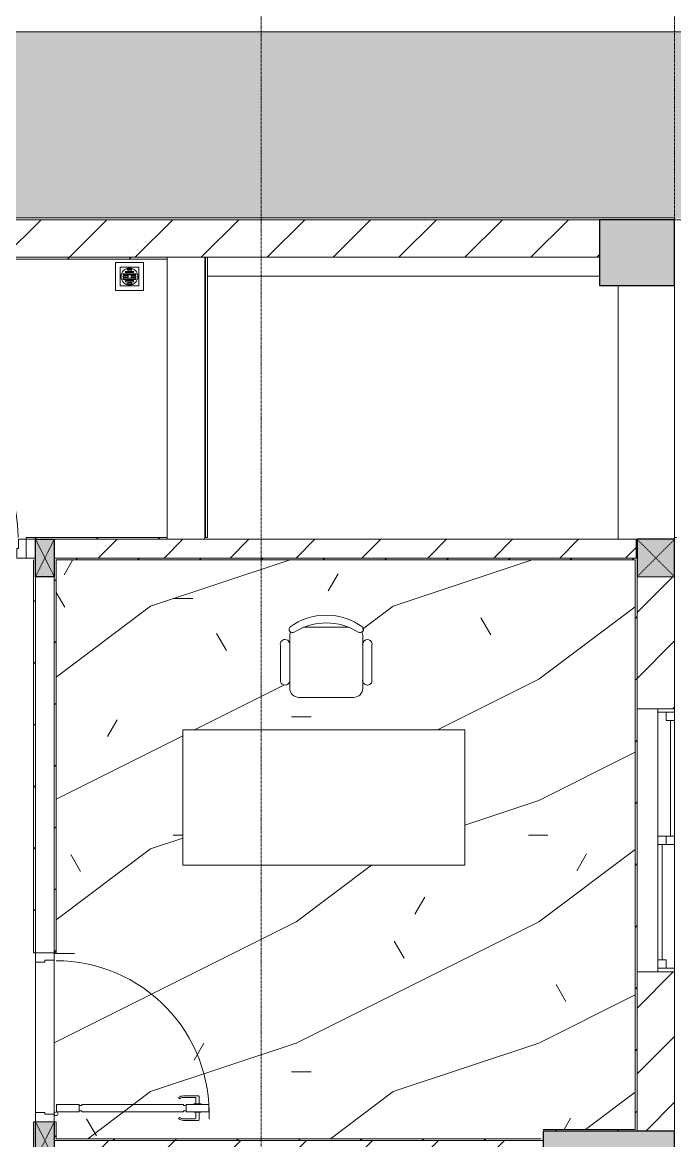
# Model space of a CAD drawing. Header units: millimetres. Extents: x 5121 to 246734, y -48180 to 129206.
# Drawn here: x 51483 to 54953, y 73337 to 79287 of the extents above; entities that cross this region are included whole.
import ezdxf

# ---------------------------------------------------------------- set-up
doc = ezdxf.new("R2010")
doc.units = ezdxf.units.MM
doc.linetypes.add('Dash', pattern=[6, 3, -3])
doc.linetypes.add('Grid Line', pattern=[22.225, 12.7, -3.175, 3.175, -3.175])
for name, color, linetype, lineweight in [('0-1', 7, 'Continuous', 5), ('A-DETL-GENF-1', 50, 'Continuous', 9), ('A-DOOR-1', 253, 'Continuous', 9), ('A-DOOR-2', 50, 'Continuous', 9), ('A-FLOR-1', 50, 'Continuous', 9), ('A-FLOR-PATT', 8, 'Continuous', 9), ('A-FLOR-PATT-1', 9, 'Continuous', 9), ('A-GLAZ', 151, 'Continuous', 9), ('A-WALL', 113, 'Continuous', 9), ('A-WALL-1', 250, 'Continuous', 18), ('A-WALL-2', 50, 'Continuous', 9), ('A-WALL-FNSH-1', 50, 'Continuous', 9), ('A-WALL-PATT-1', 9, 'Continuous', 9), ('A-WALL-PATT-2', 50, 'Continuous', 9), ('A-WALL-PATT-3', 111, 'Continuous', 9), ('I-FURN', 30, 'Continuous', 9), ('I-FURN-1', 253, 'Continuous', 9), ('M-EQPM', 50, 'Continuous', 9), ('S-BEAM-1', 50, 'Continuous', 9), ('S-COLS', 52, 'Continuous', 9), ('S-COLS-1', 7, 'Continuous', 5), ('S-COLS-2', 10, 'Continuous', 25), ('S-COLS-3', 50, 'Continuous', 9), ('S-COLS-4', 253, 'Continuous', 9), ('S-COLS-5', 52, 'Continuous', 25), ('S-COLS-6', 52, 'Dash', 9), ('S-COLS-HDLN', 52, 'Dash', 9), ('S-COLS-HDLN-1', 50, 'Dash', 9), ('S-GRID-1', 1, 'Grid Line', 9)]:
    doc.layers.add(name, color=color, linetype=linetype, lineweight=lineweight)
pattern_1 = [(45, (0, 0), (-164.4023, 164.4023), [])]
pattern_2 = [(45, (0, 0), (-175.3625, 175.3625), [])]

# ---------------------------------------------------------------- blocks, each defined once
blk = doc.blocks.new('NCV_TKTC_KET CAU_rvt-1-TKCS_MB TỔNG THỂ TẦNG 1')
at = {"layer": 'S-COLS-1'}
for points in [[(54643.3, 77886.9), (54952.6, 77886.9), (54952.6, 78236.9), (54552.6, 78236.9), (54552.6, 77886.9)], [(54252.6, 73036.9), (54952.6, 73036.9), (54952.6, 73386.9), (54252.6, 73386.9), (54252.6, 73236.9)]]:
    blk.add_hatch(color=256, dxfattribs=at).paths.add_polyline_path(points)
at = {"layer": 'A-FLOR-1'}
blk.add_line((54752.6, 76536.9), (54747.5, 76536.9), dxfattribs=at)
at = {"layer": 'S-BEAM-1'}
for p, q in [((52452.6, 77936.9), (52457.6, 77936.9)), ((52467.6, 77936.9), (54552.6, 77936.9)), ((54652.6, 77886.9), (54652.6, 76536.9))]:
    blk.add_line(p, q, dxfattribs=at)
at = {"layer": 'S-COLS-2'}
for p, q in [((54552.6, 78236.9), (54552.6, 77886.9)), ((54952.6, 78236.9), (54552.6, 78236.9)), ((54952.6, 77886.9), (54952.6, 78236.9)), ((54552.6, 77886.9), (54952.6, 77886.9)), ((54252.6, 73386.9), (54252.6, 73036.9)), ((54952.6, 73386.9), (54252.6, 73386.9)), ((54952.6, 73036.9), (54952.6, 73386.9))]:
    blk.add_line(p, q, dxfattribs=at)
blk = doc.blocks.new('DOOR_CW_01 CANH MO-PANEL KINH - DIW_01-900x2200-CỬA GỖ VÂN LAMINATE-553375-TKCS_MB TỔNG THỂ TẦNG 1')
at = {"layer": 'A-DETL-GENF-1'}
for p, q in [((-397, -182), (-397, -62)), ((-397, -62), (-357, -62)), ((-357, -62), (-357, -182)), ((-357, -182), (-397, -182)), ((-397, -196), (-391, -196)), ((-397, -738), (-397, -196)), ((-391, -196), (-391, -182)), ((-391, -182), (-363, -182)), ((-363, -182), (-363, -196)), ((-357, -196), (-363, -196)), ((-357, -196), (-357, -738)), ((-433.9, -711.2), (-427.3, -715.8)), ((-320.1, -711.2), (-326.7, -715.8)), ((-442, -737), (-442, -816.5)), ((-434, -799.5), (-434, -737)), ((-397, -738), (-391, -738)), ((-357, -752), (-397, -752)), ((-397, -752), (-397, -872)), ((-391, -752), (-391, -738)), ((-363, -752), (-391, -752)), ((-357, -738), (-363, -738)), ((-363, -738), (-363, -752)), ((-357, -872), (-357, -752)), ((-320, -799.5), (-320, -737)), ((-312, -737), (-312, -816.5)), ((-399, -820.5), (-438, -820.5)), ((-399, -803.5), (-430, -803.5)), ((-399, -792.2), (-399, -831.8)), ((-397, -792.2), (-399, -792.2)), ((-399, -831.8), (-397, -831.8)), ((-397, -792.2), (-397, -831.8)), ((-357, -792.2), (-357, -831.8)), ((-357, -792.2), (-355, -792.2)), ((-355, -831.8), (-357, -831.8)), ((-355, -792.2), (-355, -831.8)), ((-355, -803.5), (-324, -803.5)), ((-355, -820.5), (-316, -820.5)), ((-397, -872), (-357, -872))]:
    blk.add_line(p, q, dxfattribs=at)
blk.add_circle((-407, -60), 10, dxfattribs=at)
for centre, radius, start, end in [((-407, -60), 814, 268, 0), ((-397, -737), 45, 145, 180), ((-357, -737), 45, 360, 35), ((-397, -737), 37, 145, 180), ((-357, -737), 37, 0, 35), ((-438, -816.5), 4, 180, 270), ((-430, -799.5), 4, 180, 270), ((-324, -799.5), 4, 270, 0), ((-316, -816.5), 4, 270, 0)]:
    blk.add_arc(centre, radius, start, end, dxfattribs=at)
at = {"layer": 'A-DOOR-2'}
for p, q in [((-450, -50), (-450, 50)), ((-450, 50), (-400, 50)), ((-400, 50), (-400, 0)), ((400, 0), (400, 50)), ((400, 50), (450, 50)), ((450, 50), (450, -50)), ((-410, -50), (-450, -50)), ((-410, 0), (-410, -50)), ((-400, 0), (-410, 0)), ((-407, -50), (-382, -50)), ((410, 0), (400, 0)), ((410, -50), (410, 0)), ((450, -50), (410, -50))]:
    blk.add_line(p, q, dxfattribs=at)
blk = doc.blocks.new('BAN LV A - BAN LV A_dwg_ban hoc2-348006-TKCS_MB TỔNG THỂ TẦNG 1')
at = {"layer": 'I-FURN'}
for p, q in [((145.8, 437.4), (-145.8, 437.4)), ((-194.4, 388.8), (-194.4, 113.4)), ((194.4, 113.4), (194.4, 388.8)), ((-243, 354.4), (-243, 162)), ((194.4, 351.4), (194.4, 150.8)), ((243.7, 162), (243.7, 354.4)), ((-120.5, 64.8), (120.5, 64.8))]:
    blk.add_line(p, q, dxfattribs=at)
at = {"layer": 'I-FURN', "flags": 128}
blk.add_lwpolyline([(-737.8, 610.5), (-737.8, 1330.5), (-154.9, 1330.5), (762.2, 1330.5), (762.2, 610.5)], close=True, dxfattribs=at)
at = {"layer": 'I-FURN'}
for centre, radius, start, end in [((-145.8, 388.8), 48.6, 90, 180), ((145.8, 388.8), 48.6, 360, 90), ((-218.7, 347.3), 25.3, 343.7398, 163.7398), ((219.4, 347.3), 25.3, 16.2602, 170.70537), ((-218.7, 154.9), 25.3, 163.7398, 16.2602), ((219.4, 154.9), 25.3, 189.29463, 16.2602), ((-180.2, 75.4), 17.8, 57.97259, 216.69006), ((-145.8, 113.4), 48.6, 180, 207.58444), ((0, 324), 324, 233.1301, 306.8699), ((0, 359.3), 318.2, 237.57575, 302.42425), ((180.2, 75.4), 17.8, 323.30994, 122.02741), ((145.8, 113.4), 48.6, 332.41556, 0)]:
    blk.add_arc(centre, radius, start, end, dxfattribs=at)
blk = doc.blocks.new('BAN LV A - BAN LV A_dwg-348005-TKCS_MB TỔNG THỂ TẦNG 1')
at = {"extrusion": (0, 0, -1), "zscale": -1, "rotation": 180}
blk.add_blockref('BAN LV A - BAN LV A_dwg_ban hoc2-348006-TKCS_MB TỔNG THỂ TẦNG 1', (-729, 1383.7), dxfattribs=at)
blk = doc.blocks.new('BAN LV A - BAN LV A-401069-TKCS_MB TỔNG THỂ TẦNG 1')
at = {"layer": 'I-FURN-1'}
for p, q in [((-8.8, -53.2), (1491.2, -53.2)), ((-8.8, -773.2), (-8.8, -53.2)), ((1491.2, -53.2), (1491.2, -773.2)), ((1491.2, -773.2), (-8.8, -773.2)), ((583.2, -946.3), (874.8, -946.3)), ((534.6, -1029.3), (534.6, -994.9)), ((923.4, -994.9), (923.4, -1032.3)), ((486, -1221.7), (486, -1029.3)), ((972.7, -1029.3), (972.7, -1221.7)), ((534.6, -1270.3), (534.6, -1235.9)), ((923.4, -1232.9), (923.4, -1270.3))]:
    blk.add_line(p, q, dxfattribs=at)
for centre, radius, start, end in [((583.2, -994.9), 48.6, 90, 180), ((874.8, -994.9), 48.6, 0, 90), ((510.3, -1036.4), 25.3, 16.2602, 163.7398), ((948.4, -1036.4), 25.3, 16.2602, 170.70537), ((510.3, -1228.8), 25.3, 163.7398, 343.7398), ((948.4, -1228.8), 25.3, 189.29463, 16.2602), ((548.9, -1308.3), 17.8, 119.40397, 216.69006), ((583.2, -1270.3), 48.6, 180, 207.58444), ((874.8, -1270.3), 48.6, 332.41556, 0), ((909.2, -1308.3), 17.8, 323.30994, 60.59603), ((729, -1059.7), 324, 233.1301, 306.8699)]:
    blk.add_arc(centre, radius, start, end, dxfattribs=at)
at = {"extrusion": (0, 0, -1), "zscale": -1, "rotation": 180}
blk.add_blockref('BAN LV A - BAN LV A_dwg-348005-TKCS_MB TỔNG THỂ TẦNG 1', (0, 0), dxfattribs=at)
blk = doc.blocks.new('G1_SOF - BO TRU - 100x200-V136-TKCS_MB TỔNG THỂ TẦNG 1')
at = {"layer": 'S-COLS-3'}
blk.add_hatch(color=256, dxfattribs=at).paths.add_polyline_path([(50, 100), (-50, 100), (-50, -100), (50, -100), (50, -25.7)])
at = {"layer": 'S-COLS-2'}
for p, q in [((-50, 100), (50, 100)), ((-50, -100), (-50, 100)), ((50, 100), (50, -100))]:
    blk.add_line(p, q, dxfattribs=at)
at = {"layer": 'S-COLS-HDLN-1'}
for p, q in [((50, -100), (-50, 100)), ((-50, -100), (50, 100))]:
    blk.add_line(p, q, dxfattribs=at)
blk = doc.blocks.new('DOOR_CW_01 CANH MO-PANEL KINH - DIG_01-900x2200-CỬA NHÔM KÍNH-400868-TKCS_MB TỔNG THỂ TẦNG 1')
at = {"layer": 'A-DETL-GENF-1'}
for p, q in [((-397, 872), (-357, 872)), ((-397, 752), (-397, 872)), ((-357, 872), (-357, 752)), ((-442, 737), (-442, 816.5)), ((-399, 820.5), (-438, 820.5)), ((-434, 799.5), (-434, 737)), ((-399, 803.5), (-430, 803.5)), ((-399, 831.8), (-397, 831.8)), ((-399, 792.2), (-399, 831.8)), ((-397, 792.2), (-399, 792.2)), ((-397, 792.2), (-397, 831.8)), ((-357, 792.2), (-357, 831.8)), ((-355, 831.8), (-357, 831.8)), ((-357, 792.2), (-355, 792.2)), ((-355, 792.2), (-355, 831.8)), ((-355, 820.5), (-316, 820.5)), ((-355, 803.5), (-324, 803.5)), ((-320, 799.5), (-320, 737)), ((-312, 737), (-312, 816.5)), ((-433.9, 711.2), (-427.3, 715.8)), ((-357, 752), (-397, 752)), ((-397, 738), (-391, 738)), ((-397, 738), (-397, 196)), ((-363, 752), (-391, 752)), ((-391, 752), (-391, 738)), ((-363, 738), (-363, 752)), ((-357, 738), (-363, 738)), ((-357, 196), (-357, 738)), ((-320.1, 711.2), (-326.7, 715.8)), ((-397, 196), (-391, 196)), ((-357, 182), (-397, 182)), ((-397, 182), (-397, 62)), ((-391, 196), (-391, 182)), ((-391, 182), (-363, 182)), ((-357, 196), (-363, 196)), ((-363, 182), (-363, 196)), ((-357, 62), (-357, 182)), ((-397, 62), (-357, 62))]:
    blk.add_line(p, q, dxfattribs=at)
blk.add_circle((-407, 60), 10, dxfattribs=at)
for centre, radius, start, end in [((-407, 60), 814, 360, 92), ((-438, 816.5), 4, 90, 180), ((-430, 799.5), 4, 90, 180), ((-324, 799.5), 4, 360, 90), ((-316, 816.5), 4, 0, 90), ((-397, 737), 45, 180, 215), ((-397, 737), 37, 180, 215), ((-357, 737), 37, 325, 0), ((-357, 737), 45, 325, 0)]:
    blk.add_arc(centre, radius, start, end, dxfattribs=at)
at = {"layer": 'A-DOOR-2'}
for p, q in [((-410, 50), (-450, 50)), ((-450, 50), (-450, -50)), ((-410, 0), (-410, 50)), ((-400, 0), (-410, 0)), ((-407, 50), (-382, 50)), ((-400, -50), (-400, 0)), ((410, 0), (400, 0)), ((400, 0), (400, -50)), ((450, 50), (410, 50)), ((410, 50), (410, 0)), ((450, -50), (450, 50)), ((-450, -50), (-400, -50)), ((400, -50), (450, -50))]:
    blk.add_line(p, q, dxfattribs=at)
blk = doc.blocks.new('G1_SOF - BO TRU - 100x200-V75-TKCS_MB TỔNG THỂ TẦNG 1')
at = {"layer": 'S-COLS-3'}
blk.add_hatch(color=256, dxfattribs=at).paths.add_polyline_path([(-50, 0), (-49.6, -100), (50, -100), (50, 100), (-50, 98.4), (-50, 47)])
at = {"layer": 'S-COLS-2'}
for p, q in [((-50, 100), (50, 100)), ((-50, -100), (-50, 100)), ((50, 100), (50, -100)), ((50, -100), (-50, -100))]:
    blk.add_line(p, q, dxfattribs=at)
at = {"layer": 'S-COLS-HDLN-1'}
for p, q in [((50, -100), (-50, 100)), ((-50, -100), (50, 100))]:
    blk.add_line(p, q, dxfattribs=at)
blk = doc.blocks.new('NCV_TKTC_TANG 1_rvt-1-TKCS_MB TỔNG THỂ TẦNG 1')
at = {"layer": 'A-FLOR-PATT-1'}
h = blk.add_hatch(dxfattribs=at)
h.set_pattern_fill('FP_5', color=256, style=0, pattern_type=2)
h.set_pattern_definition([(0, (0, 0), (2519.68, 629.92), [103.937, -1785.823, 103.937, -1785.823, -10078.72]), (0, (0, 0), (2519.68, 629.92), [-3779.52, 103.937, -3675.583, 103.937, -1785.823, -4409.44]), (0, (0, 0), (2519.68, 629.92), [-9448.8, 103.937, -1155.903, 103.937, -3045.663]), (120, (944.9, 314.96), (-1805.3667, 1867.147), [103.937, -1785.823, 103.937, -11864.543]), (120, (944.9, 314.96), (-1805.3667, 1867.147), [-1993.697, -1785.823, 103.937, -3675.583, -6299.2]), (120, (944.9, 314.96), (-1805.3667, 1867.147), [-7559.04, 103.937, -1785.823, 103.937, -4305.503]), (120, (944.9, 314.96), (-1805.3667, 1867.147), [-9552.737, -1155.903, 103.937, -3045.663]), (240, (1259.84, 1574.8), (-714.3133, -2497.067), [103.937, -1785.823, 103.937, -11864.543]), (240, (1259.84, 1574.8), (-714.3133, -2497.067), [-1993.697, -1785.823, 103.937, -3675.583, -6299.2]), (240, (1259.84, 1574.8), (-714.3133, -2497.067), [-7559.04, 103.937, -1785.823, 103.937, -4305.503]), (240, (1259.84, 1574.8), (-714.3133, -2497.067), [-9552.737, -1155.903, 103.937, -3045.663])])
h.paths.add_polyline_path([(54242.6, 73346.9), (54252.6, 73346.9), (54254.2, 73396.9), (54742.6, 73396.9), (54742.6, 76426.9), (51662.6, 76425.2), (51662.6, 74336.9), (51652.6, 74336.9), (51652.6, 73436.9), (51662.6, 73436.9), (51662.6, 73346.9), (54238.6, 73346.9)])
h.paths.add_polyline_path([(52337, 74802.4), (52337, 75522.4), (53837, 75522.4), (53837, 74802.4), (52639.9, 74802.4)])
h.paths.add_polyline_path([(52953.4, 75695.5), (52929.1, 75702), (52911.3, 75719.8), (52904.8, 75744.1), (52903, 75775.6), (52895.6, 75765.8), (52884.4, 75760.7), (52869.7, 75762.6), (52865.2, 75765.8), (52855.5, 75781.9), (52856.3, 75982.1), (52865.5, 75998.9), (52877.3, 76003.2), (52889.8, 76001.3), (52899.7, 75993.6), (52904.8, 75982.1), (52907.9, 76032.3), (52910.3, 76042), (52904.1, 76047.9), (52906.8, 76069.4), (52955.4, 76099.3), (53011, 76120.7), (53069.4, 76131.5), (53128.9, 76131.5), (53187.4, 76120.7), (53242.9, 76099.3), (53293.6, 76068.1), (53291.5, 76044.5), (53288.1, 76042), (53293.6, 76019.5), (53296.2, 75991.1), (53305.7, 76000.2), (53318.4, 76003.3), (53331, 75999.6), (53337.9, 75991.1), (53342.2, 75970.9), (53342.2, 75778.5), (53324.3, 75761.1), (53311.4, 75761.1), (53300.2, 75767.5), (53293.6, 75772.6), (53291.9, 75731.5), (53287.1, 75719.8), (53269.3, 75702), (53245, 75695.5)])
h = blk.add_hatch(dxfattribs=at)
h.set_pattern_fill('FP_4', color=256, style=0, pattern_type=2)
h.set_pattern_definition([(216.87, (516.46, 1291.15), (3873.4454, 2582.3069), [645.575, -5810.175]), (206.565, (1291.15, 903.8), (-1291.1515, -1291.1492), [1443.55, -1443.55]), (198.435, (1291.15, 258.23), (-2582.2983, -1291.1527), [816.596, -3266.38])])
h.paths.add_polyline_path([(54242.6, 73346.9), (54252.6, 73346.9), (54254.2, 73396.9), (54742.6, 73396.9), (54742.6, 76426.9), (51662.6, 76425.2), (51662.6, 74336.9), (51652.6, 74336.9), (51652.6, 73436.9), (51662.6, 73436.9), (51662.6, 73346.9), (54238.6, 73346.9)])
h.paths.add_polyline_path([(52337, 74802.4), (52337, 75522.4), (53837, 75522.4), (53837, 74802.4), (52639.9, 74802.4)])
h.paths.add_polyline_path([(52953.4, 75695.5), (52929.1, 75702), (52911.3, 75719.8), (52904.8, 75744.1), (52903, 75775.6), (52895.6, 75765.8), (52884.4, 75760.7), (52869.7, 75762.6), (52865.2, 75765.8), (52855.5, 75781.9), (52856.3, 75982.1), (52865.5, 75998.9), (52877.3, 76003.2), (52889.8, 76001.3), (52899.7, 75993.6), (52904.8, 75982.1), (52907.9, 76032.3), (52910.3, 76042), (52904.1, 76047.9), (52906.8, 76069.4), (52955.4, 76099.3), (53011, 76120.7), (53069.4, 76131.5), (53128.9, 76131.5), (53187.4, 76120.7), (53242.9, 76099.3), (53293.6, 76068.1), (53291.5, 76044.5), (53288.1, 76042), (53293.6, 76019.5), (53296.2, 75991.1), (53305.7, 76000.2), (53318.4, 76003.3), (53331, 75999.6), (53337.9, 75991.1), (53342.2, 75970.9), (53342.2, 75778.5), (53324.3, 75761.1), (53311.4, 75761.1), (53300.2, 75767.5), (53293.6, 75772.6), (53291.9, 75731.5), (53287.1, 75719.8), (53269.3, 75702), (53245, 75695.5)])
at = {"layer": 'A-WALL-PATT-1'}
h = blk.add_hatch(dxfattribs=at)
h.set_pattern_fill('FP_2', color=256, style=0, pattern_type=2)
h.set_pattern_definition(pattern_2)
h.paths.add_polyline_path([(54747.5, 76436.9), (54747.5, 76536.9), (51652.6, 76536.9), (51652.6, 76436.9), (54586, 76436.9)])
h = blk.add_hatch(dxfattribs=at)
h.set_pattern_fill('FP_2', color=256, style=0, pattern_type=2)
h.set_pattern_definition(pattern_2)
h.paths.add_polyline_path([(53757.5, 73236.9), (54252.6, 73236.9), (54252.6, 73336.9), (51652.6, 73336.9), (51652.6, 73236.9), (53552.6, 73236.9)])
at = {"layer": 'A-WALL-PATT-2'}
h = blk.add_hatch(dxfattribs=at)
h.set_pattern_fill('FP_10', color=256, style=0, pattern_type=2)
h.set_pattern_definition(pattern_1)
h.paths.add_polyline_path([(52179.2, 78026.9), (52252.6, 78026.9), (52252.6, 78036.9), (51152.5, 78036.9), (51152.5, 78026.9), (52039.9, 78026.9)])
h = blk.add_hatch(dxfattribs=at)
h.set_pattern_fill('FP_10', color=256, style=0, pattern_type=2)
h.set_pattern_definition(pattern_1)
h.paths.add_polyline_path([(50602.6, 76536.9), (50602.6, 76546.9), (50552.6, 76544.2), (50553.3, 76536.9)])
h.paths.add_polyline_path([(52039.9, 76536.9), (52252.6, 76536.9), (52252.6, 76546.9), (51502.6, 76544.2), (51502.6, 76536.9), (51652.6, 76536.9)])
h = blk.add_hatch(dxfattribs=at)
h.set_pattern_fill('FP_10', color=256, style=0, pattern_type=2)
h.set_pattern_definition(pattern_1)
h.paths.add_polyline_path([(51542.6, 73226.9), (51552.6, 73226.9), (51552.6, 73436.9), (51542.6, 73436.9), (51542.6, 73236.9)])
h.paths.add_polyline_path([(51542.6, 74336.9), (51552.6, 74336.9), (51552.6, 76436.9), (51542.6, 76436.9), (51542.6, 74344.9)])
h = blk.add_hatch(dxfattribs=at)
h.set_pattern_fill('FP_10', color=256, style=0, pattern_type=2)
h.set_pattern_definition(pattern_1)
h.paths.add_polyline_path([(51652.6, 76426.9), (54752.6, 76426.9), (54752.6, 76436.9), (51652.6, 76436.9)])
h = blk.add_hatch(dxfattribs=at)
h.set_pattern_fill('FP_10', color=256, style=0, pattern_type=2)
h.set_pattern_definition(pattern_1)
h.paths.add_polyline_path([(51652.6, 73346.9), (51662.6, 73346.9), (51662.6, 73436.9), (51652.6, 73436.9)])
h.paths.add_polyline_path([(51652.6, 74336.9), (51662.6, 74336.9), (51661.1, 76426.9), (51652.6, 76426.9), (51652.6, 75158.3)])
h = blk.add_hatch(dxfattribs=at)
h.set_pattern_fill('FP_10', color=256, style=0, pattern_type=2)
h.set_pattern_definition(pattern_1)
h.paths.add_polyline_path([(54752.6, 73386.9), (54750.9, 76426.9), (54742.6, 76426.9), (54742.6, 73386.9)])
h = blk.add_hatch(dxfattribs=at)
h.set_pattern_fill('FP_10', color=256, style=0, pattern_type=2)
h.set_pattern_definition(pattern_1)
h.paths.add_polyline_path([(54509.3, 73386.9), (54742.6, 73386.9), (54742.6, 73396.9), (54252.6, 73396.9), (54252.6, 73386.9)])
h = blk.add_hatch(dxfattribs=at)
h.set_pattern_fill('FP_10', color=256, style=0, pattern_type=2)
h.set_pattern_definition(pattern_1)
h.paths.add_polyline_path([(51652.6, 73336.9), (54252.6, 73336.9), (54252.6, 73346.9), (51652.6, 73346.9)])
at = {"layer": 'A-FLOR-1'}
for p, q in [((51542.6, 76436.9), (51502.6, 76436.9)), ((51552.6, 73486.9), (51552.6, 74286.9)), ((51652.6, 74296.9), (51652.6, 73476.9))]:
    blk.add_line(p, q, dxfattribs=at)
at = {"layer": 'A-WALL-1'}
for p, q in [((52252.6, 78036.9), (51152.5, 78036.9)), ((51162.5, 78026.9), (52252.6, 78026.9)), ((52252.6, 78026.9), (52252.6, 78036.9)), ((52252.6, 76546.9), (51502.6, 76546.9)), ((51502.6, 76546.9), (51502.6, 76536.9)), ((51652.6, 76536.9), (52252.6, 76536.9)), ((54747.5, 76536.9), (51652.6, 76536.9)), ((52252.6, 76536.9), (52252.6, 76546.9)), ((54747.5, 76436.9), (54747.5, 76536.9)), ((51552.6, 76436.9), (51542.6, 76436.9)), ((51542.6, 76426.9), (51542.6, 74336.9)), ((54752.6, 76436.9), (51652.6, 76436.9)), ((51652.6, 76436.9), (54747.5, 76436.9)), ((51662.6, 76426.9), (54742.6, 76426.9)), ((51662.6, 74336.9), (51662.6, 76426.9)), ((54742.6, 76426.9), (54742.6, 73396.9)), ((54752.6, 76426.9), (54752.6, 76436.9)), ((54752.6, 75635.3), (54752.6, 76426.9)), ((51542.6, 74336.9), (51552.6, 74336.9)), ((51652.6, 74336.9), (51662.6, 74336.9)), ((54752.6, 73386.9), (54752.6, 74235.3)), ((51542.6, 73436.9), (51542.6, 73226.9)), ((51552.6, 73436.9), (51542.6, 73436.9)), ((51662.6, 73436.9), (51652.6, 73436.9)), ((51662.6, 73346.9), (51662.6, 73436.9)), ((54742.6, 73396.9), (54252.6, 73396.9)), ((54252.6, 73386.9), (54742.6, 73386.9)), ((54742.6, 73386.9), (54752.6, 73386.9)), ((51652.6, 73336.9), (54252.6, 73336.9)), ((54252.6, 73336.9), (51652.6, 73336.9)), ((54242.6, 73346.9), (51662.6, 73346.9)), ((54252.6, 73336.9), (54252.6, 73346.9)), ((54252.6, 73236.9), (54252.6, 73336.9))]:
    blk.add_line(p, q, dxfattribs=at)
at = {"layer": 'A-WALL-2'}
for p, q in [((52252.6, 76546.9), (52252.6, 78026.9)), ((52452.6, 78036.9), (52452.6, 76536.9)), ((51502.6, 76536.9), (51552.6, 76536.9)), ((51552.6, 74336.9), (51552.6, 76336.9)), ((51652.6, 76336.9), (51652.6, 74336.9))]:
    blk.add_line(p, q, dxfattribs=at)
at = {"layer": 'A-DOOR-1'}
blk.add_blockref('DOOR_CW_01 CANH MO-PANEL KINH - DIG_01-900x2200-CỬA NHÔM KÍNH-400868-TKCS_MB TỔNG THỂ TẦNG 1', (51052.6, 76486.9), dxfattribs=at)
at = {"layer": 'A-DOOR-1', "rotation": 90.0000000000008}
blk.add_blockref('DOOR_CW_01 CANH MO-PANEL KINH - DIW_01-900x2200-CỬA GỖ VÂN LAMINATE-553375-TKCS_MB TỔNG THỂ TẦNG 1', (51602.6, 73886.9), dxfattribs=at)
at = {"layer": 'I-FURN-1', "rotation": 180}
blk.add_blockref('BAN LV A - BAN LV A-401069-TKCS_MB TỔNG THỂ TẦNG 1', (53828.2, 74749.2), dxfattribs=at)
at = {"layer": 'S-COLS-4', "rotation": 180}
for name, p in [('G1_SOF - BO TRU - 100x200-V75-TKCS_MB TỔNG THỂ TẦNG 1', (51602.6, 76436.9)), ('G1_SOF - BO TRU - 100x200-V136-TKCS_MB TỔNG THỂ TẦNG 1', (51602.6, 73336.9))]:
    blk.add_blockref(name, p, dxfattribs=at)
blk = doc.blocks.new('1_FAMILY RVT - W01-WxH 1400x1400xmm-389822-TKCS_MB TỔNG THỂ TẦNG 1')
at = {"layer": 'A-GLAZ'}
for p, q in [((248.4, 172.39), (299.2, 197.79)), ((248.4, 172.39), (299.2, 146.99)), ((248.4, 172.39), (451.6, 172.39)), ((-700, 96.19), (-700, -103.81)), ((700, 96.19), (-700, 96.19)), ((-700, 96.19), (-636.5, 96.19)), ((-680.95, 96.19), (-680.95, 7.29)), ((-636.5, 96.19), (-22.225, 96.19)), ((-636.5, 96.19), (-636.5, 51.74)), ((-636.5, 73.965), (-22.225, 73.965)), ((-22.225, 7.29), (-22.225, 96.19)), ((-22.225, 96.19), (22.225, 96.19)), ((22.225, 96.19), (680.95, 96.19)), ((22.225, 96.19), (22.225, 7.29)), ((680.95, 96.19), (700, 96.19)), ((680.95, 96.19), (680.95, 7.29)), ((700, -103.81), (700, 96.19)), ((-700, 7.29), (-680.95, 7.29)), ((-636.5, 51.74), (-680.95, 51.74)), ((-680.95, 7.29), (-22.225, 7.29)), ((22.225, 51.74), (-22.225, 51.74)), ((-22.225, 7.29), (22.225, 7.29)), ((22.225, 29.515), (636.5, 29.515)), ((22.225, 7.29), (636.5, 7.29)), ((636.5, 51.74), (636.5, 7.29)), ((680.95, 51.74), (636.5, 51.74)), ((636.5, 7.29), (700, 7.29)), ((-700, -103.81), (700, -103.81))]:
    blk.add_line(p, q, dxfattribs=at)
blk = doc.blocks.new('TKTC_XREF_251221_MB TANG 1 - TKTC_XREF_260130_MB TANG 1_dwg_THU NUOC - THU NUOC-444531-TKCS_MB TẦNG 1-4202124-TKCS_MB TỔNG THỂ TẦNG 1')
at = {"layer": 'M-EQPM'}
for p, q in [((-23.3, 10.8), (40.9, 10.8)), ((40.9, 4.8), (-23.3, 4.8)), ((-11, 23.3), (28.5, 23.3)), ((28.5, 17.3), (-11, 17.3)), ((-1.1, 35.6), (18.5, 35.6)), ((18.5, 29.6), (-1.1, 29.6)), ((-23.3, -13.6), (40.9, -13.6)), ((40.9, -19.6), (-23.3, -19.6)), ((-11, -26.1), (28.5, -26.1)), ((28.5, -32.1), (-11, -32.1)), ((-1.1, -38.5), (18.5, -38.5)), ((18.5, -44.5), (-1.1, -44.5))]:
    blk.add_line(p, q, dxfattribs=at)
at = {"layer": 'M-EQPM', "flags": 128}
for points in [[(83.7, -79.4), (83.7, 70.6), (-66.3, 70.6), (-66.3, -79.4)], [(58.7, -54.4), (58.7, 45.6), (-41.3, 45.6), (-41.3, -54.4)]]:
    blk.add_lwpolyline(points, close=True, dxfattribs=at)
for points in [[(-23.3, -1.2), (0.7, -1.2), (0.7, -7.2), (-23.3, -7.2)], [(40.9, -7.2), (16.7, -7.2), (16.7, -1.2), (40.9, -1.2)]]:
    blk.add_lwpolyline(points, dxfattribs=at)
at = {"layer": 'M-EQPM'}
for centre, radius, start, end in [((8.7, -4.4), 45, 360, 180), ((8.7, -4.4), 45, 360, 180), ((-23.3, 7.8), 3, 90, 270), ((-11, 20.3), 3, 90, 270), ((-1.1, 32.6), 3, 90, 270), ((18.5, 32.6), 3, 270, 90), ((28.5, 20.3), 3, 270, 90), ((40.9, 7.8), 3, 270, 90), ((8.7, -4.4), 45, 180, 360), ((8.7, -4.4), 45, 180, 360), ((-23.3, -4.2), 3, 90, 270), ((-23.3, -16.6), 3, 90, 270), ((-11, -29.1), 3, 90, 270), ((-1.1, -41.5), 3, 90, 270), ((18.5, -41.5), 3, 270, 90), ((28.5, -29.1), 3, 270, 90), ((40.9, -4.2), 3, 270, 90), ((40.9, -16.6), 3, 270, 90)]:
    blk.add_arc(centre, radius, start, end, dxfattribs=at)
blk = doc.blocks.new('TKTC_XREF_251221_MB TANG 1 - TKTC_XREF_260130_MB TANG 1_dwg-4202109-TKCS_MB TỔNG THỂ TẦNG 1')
at = {"extrusion": (0, 0, -1), "zscale": -1}
blk.add_blockref('TKTC_XREF_251221_MB TANG 1 - TKTC_XREF_260130_MB TANG 1_dwg_THU NUOC - THU NUOC-444531-TKCS_MB TẦNG 1-4202124-TKCS_MB TỔNG THỂ TẦNG 1', (151090.4, -323407.7), dxfattribs=at)
blk = doc.blocks.new('TKTC_XREF_251221_MB TANG 1 - TKTC_XREF_251221_MB TANG 1-2038492-TKCS_MB TỔNG THỂ TẦNG 1')
blk.add_blockref('TKTC_XREF_251221_MB TANG 1 - TKTC_XREF_260130_MB TANG 1_dwg-4202109-TKCS_MB TỔNG THỂ TẦNG 1', (169499.1, 384109.7))
blk = doc.blocks.new('G1_SOF - BO TRU - 200x200-3050151-TKCS_MB TỔNG THỂ TẦNG 1')
at = {"layer": 'S-COLS-HDLN'}
for p, q in [((-100, 100), (100, -100)), ((100, 100), (-100, -100))]:
    blk.add_line(p, q, dxfattribs=at)

msp = doc.modelspace()

# ---------------------------------------------------------------- hatches: boundary and pattern name
at = {"layer": 'A-FLOR-PATT'}
h = msp.add_hatch(dxfattribs=at)
h.set_pattern_fill('FP_23', color=256, style=0, pattern_type=2)
h.set_pattern_definition([(0, (236.2, 15.75), (787.4, 787.4), [118.11, -23.622, 31.496, -23.622, -590.55]), (0, (236.2, 15.75), (787.4, 787.4), [-196.85, 118.11, -472.44]), (0, (196.85, 39.4), (787.4, 787.4), [78.74, -59.055, 118.11, -59.055, -472.44]), (0, (196.85, 39.4), (787.4, 787.4), [-314.96, 78.74, -393.7]), (0, (472.44, 354.3), (787.4, 787.4), [98.425, -39.37, 98.425, -551.18]), (0, (78.74, 511.8), (787.4, 787.4), [39.37, -78.74, 39.37, -629.92]), (90, (157.5, 511.8), (-787.4, 787.4), [70.866, -716.534]), (90, (393.7, 39.4), (-787.4, 787.4), [78.74, -708.66]), (90, (590.55, 354.3), (-787.4, 787.4), [78.74, -708.66]), (45, (496.06, 31.5), (0, 787.4002), [78.74, -1034.812]), (135, (291.34, 31.5), (-787.4002, 6e-14), [78.74, -1034.812]), (63.435, (472.44, 35.43), (-0.0007, 787.4), [78.74, -1681.94]), (75.964, (433.07, 39.37), (-0.00383, 787.3999), [78.74, -3167.793]), (75.964, (629.92, 354.33), (-0.00383, 787.3999), [62.992, -3183.541]), (75.964, (173.23, 511.81), (-0.00383, 787.3999), [55.118, -3191.415]), (104.036, (354.33, 39.37), (0.00383, 787.3999), [78.74, -3167.793]), (104.036, (551.18, 354.33), (0.00383, 787.3999), [62.992, -3183.541]), (104.036, (141.73, 511.81), (0.00383, 787.3999), [55.118, -3191.415]), (116.565, (314.96, 35.43), (0.0007, 787.4), [78.74, -1681.939])])
h.paths.add_polyline_path([(33652.6, 17336.9), (33652.6, 17586.9), (33642.6, 17586.9), (33642.6, 17596.9), (33652.6, 17596.9), (33652.6, 19136.9), (33642.6, 19136.9), (33642.6, 25711.9), (33652.6, 25711.9), (33652.6, 27336.9), (33642.6, 27336.9), (33642.6, 33737.4), (31203.5, 33737.4), (31203.5, 18236.9), (31211.1, 18125), (31229.7, 18024), (31256.9, 17932.8), (31292.6, 17846.4), (31341.4, 17758.1), (31399.9, 17675.8), (31480, 17589), (31547.2, 17529.8), (31645.1, 17463.6), (31713, 17426.1), (31806.2, 17387.4), (31903.2, 17359.5), (32002.7, 17342.6), (32103.5, 17336.9), (33642.6, 17336.9)])
h.paths.add_polyline_path([(31203.5, 37137.4), (33642.6, 37137.4), (33642.6, 59936.9), (33652.6, 59936.9), (33652.6, 61561.9), (33642.6, 61561.9), (33642.6, 65035.3), (33652.6, 65035.3), (33652.6, 65040.9), (33642.6, 65040.9), (33642.6, 68136.9), (33652.6, 68136.9), (33652.6, 69762.3), (33642.6, 69762.3), (33642.6, 78236.9), (33652.6, 78236.9), (33654.5, 78246.9), (35742.6, 78243.9), (35742.6, 78236.9), (35752.6, 78236.9), (35752.6, 79046.9), (38162.6, 79046.9), (38162.6, 78246.9), (42252.6, 78246.9), (42252.6, 78636.9), (42552.6, 78636.9), (42552.6, 79236.9), (35988.7, 79234), (35855.3, 79230.6), (35567.1, 79206.6), (35361.5, 79180.4), (35117.1, 79136.6), (34875.3, 79080.5), (34636.6, 79012.2), (34401.7, 78931.9), (34171.2, 78839.8), (33945.6, 78736.2), (33725.5, 78621.2), (33510, 78494.3), (33296.5, 78353), (33092.2, 78202), (32897.2, 78041.7), (32711.6, 77872.5), (32535.6, 77694.7), (32369.5, 77508.9), (32213.4, 77315.4), (32067.7, 77114.8), (31932.5, 76907.4), (31806.3, 76690.2), (31693.9, 76472.3), (31583.6, 76226.6), (31502.6, 76021.4), (31423.8, 75788.4), (31356.8, 75551.8), (31301.8, 75312.4), (31258.9, 75070.6), (31228.2, 74827), (31209.7, 74582.3), (31203.5, 74336.9), (31203.5, 62086.3), (31213.3, 61993), (31234, 61917.3), (31258, 61859.3), (31299, 61792.4), (31349.9, 61732.8), (31409.6, 61681.8), (31476.5, 61640.8), (31549, 61610.8), (31625.3, 61592.5), (31703.5, 61586.3), (32403.5, 61586.3), (32403.5, 40886.3), (31667.3, 40883.5), (31618.1, 40878.5), (31534.5, 40855.8), (31476.5, 40831.8), (31409.6, 40790.8), (31349.9, 40739.9), (31299, 40680.2), (31254.8, 40605.5), (31228, 40540.8), (31209.7, 40464.6), (31203.5, 40386.3), (31203.5, 37741)])
h.paths.add_polyline_path([(54962.6, 78236.9), (54962.6, 78246.9), (62544.5, 78246.9), (62432.4, 78384.4), (62310.9, 78513.5), (62159.2, 78651), (62028.5, 78753.8), (61861.6, 78865.3), (61742.9, 78935.1), (61583.3, 79014.3), (61418.9, 79081.8), (61250.4, 79137.3), (61078.8, 79180.8), (60904.8, 79211.9), (60682.8, 79232.3), (60552.6, 79236.9), (46052.6, 79236.9), (46052.6, 78636.9), (46352.6, 78636.9), (46352.6, 78246.9), (54952.6, 78246.9), (54952.6, 78236.9), (54958.6, 78236.9)])
at = {"layer": 'A-WALL-PATT-3'}
h = msp.add_hatch(dxfattribs=at)
h.set_pattern_fill('FP_1', color=256, style=0, pattern_type=2)
h.set_pattern_definition(pattern_2)
h.paths.add_polyline_path([(52252.6, 78036.9), (54552.6, 78036.9), (54552.6, 78236.9), (51152.5, 78236.9), (51152.5, 78036.9), (52039.9, 78036.9)])
h = msp.add_hatch(dxfattribs=at)
h.set_pattern_fill('FP_1', color=256, style=0, pattern_type=2)
h.set_pattern_definition(pattern_2)
h.paths.add_polyline_path([(54952.6, 73386.9), (54952.6, 74235.3), (54752.6, 74235.3), (54752.6, 73386.9), (54805.1, 73386.9)])
h.paths.add_polyline_path([(54952.6, 75635.3), (54952.6, 76336.9), (54752.6, 76336.9), (54752.6, 75635.3), (54800.2, 75635.3)])
at = {"layer": 'S-COLS-1'}
msp.add_hatch(color=256, dxfattribs=at).paths.add_polyline_path([(54907.9, 76336.9), (54952.6, 76336.9), (54952.6, 76536.9), (54752.6, 76536.9), (54752.6, 76336.9)])

# ---------------------------------------------------------------- linework, layer by layer
at = {"layer": 'A-WALL'}
for p, q in [((60552.6, 79236.9), (46052.6, 79236.9)), ((52457.6, 76546.9), (52457.6, 78036.9)), ((52467.6, 78036.9), (54552.6, 78036.9)), ((52467.6, 78036.9), (52467.6, 76546.9)), ((54952.6, 76536.9), (54952.6, 77886.9)), ((52457.6, 76546.9), (52467.6, 76546.9)), ((54952.6, 76336.9), (54752.6, 76336.9))]:
    msp.add_line(p, q, dxfattribs=at)
at = {"layer": 'A-WALL-1'}
for p, q in [((51152.5, 78236.9), (54552.6, 78236.9)), ((54552.6, 78236.9), (51152.5, 78236.9)), ((54552.6, 78036.9), (54552.6, 78236.9)), ((51152.5, 78036.9), (52467.6, 78036.9)), ((54962.6, 76546.9), (54952.6, 76546.9)), ((54752.6, 76336.9), (54752.6, 75635.3)), ((54952.6, 75635.3), (54952.6, 76336.9)), ((54752.6, 74235.3), (54752.6, 73386.9)), ((54952.6, 74235.3), (54952.6, 73386.9)), ((54752.6, 73386.9), (54952.6, 73386.9))]:
    msp.add_line(p, q, dxfattribs=at)
at = {"layer": 'A-WALL-FNSH-1'}
for p, q in [((54952.6, 78246.9), (46362.6, 78246.9)), ((54552.6, 78236.9), (54952.6, 78236.9)), ((54952.6, 76536.9), (54952.6, 76336.9))]:
    msp.add_line(p, q, dxfattribs=at)
at = {"layer": 'S-COLS'}
msp.add_line((54752.6, 76336.9), (54952.6, 76336.9), dxfattribs=at)
at = {"layer": 'S-COLS-5'}
for p, q in [((54952.6, 76536.9), (54752.6, 76536.9)), ((54752.6, 76536.9), (54752.6, 76336.9)), ((54952.6, 76336.9), (54952.6, 76536.9))]:
    msp.add_line(p, q, dxfattribs=at)
at = {"layer": 'S-GRID-1'}
for p, q in [((52752.6, 78232.7), (52752.6, 85982.7)), ((54952.6, 78232.7), (54952.6, 85982.7)), ((129301.8, 78236.9), (31601.8, 78236.9)), ((52752.6, 23210.6), (52752.6, 78232.7)), ((54952.6, 23210.6), (54952.6, 78232.7))]:
    msp.add_line(p, q, dxfattribs=at)

# ---------------------------------------------------------------- block references
at = {"layer": '0-1'}
for name in ['NCV_TKTC_KET CAU_rvt-1-TKCS_MB TỔNG THỂ TẦNG 1', 'NCV_TKTC_TANG 1_rvt-1-TKCS_MB TỔNG THỂ TẦNG 1']:
    msp.add_blockref(name, (0, 0), dxfattribs=at)
at = {"layer": 'A-GLAZ', "rotation": 269.9999999999998}
msp.add_blockref('1_FAMILY RVT - W01-WxH 1400x1400xmm-389822-TKCS_MB TỔNG THỂ TẦNG 1', (54856.4, 74935.3), dxfattribs=at)
at = {"layer": 'M-EQPM'}
msp.add_blockref('TKTC_XREF_251221_MB TANG 1 - TKTC_XREF_251221_MB TANG 1-2038492-TKCS_MB TỔNG THỂ TẦNG 1', (33652.6, 17236.9), dxfattribs=at)
at = {"layer": 'S-COLS-6'}
msp.add_blockref('G1_SOF - BO TRU - 200x200-3050151-TKCS_MB TỔNG THỂ TẦNG 1', (54852.6, 76436.9), dxfattribs=at)

doc.saveas('drawing.dxf')
